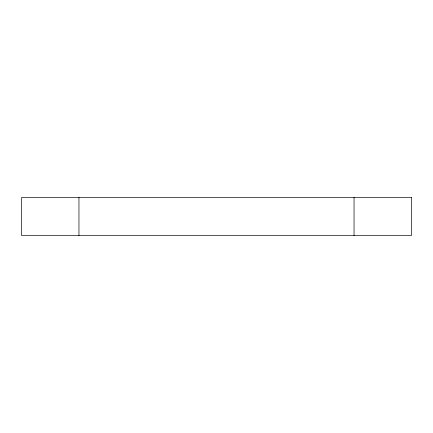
<?xml version="1.0" encoding="UTF-8"?>
<svg xmlns="http://www.w3.org/2000/svg" width="433" height="433" viewBox="0 0 433 433"><rect width="100%" height="100%" fill="white"/><g stroke="black" fill="none" stroke-linecap="round" stroke-linejoin="round"><path stroke-width="0.65" d="M354.042 197.399L354.042 235.601M78.958 197.399L78.958 235.601M411.35 197.399L21.65 197.399L21.65 235.601L411.35 235.601L411.35 197.399"/></g></svg>
